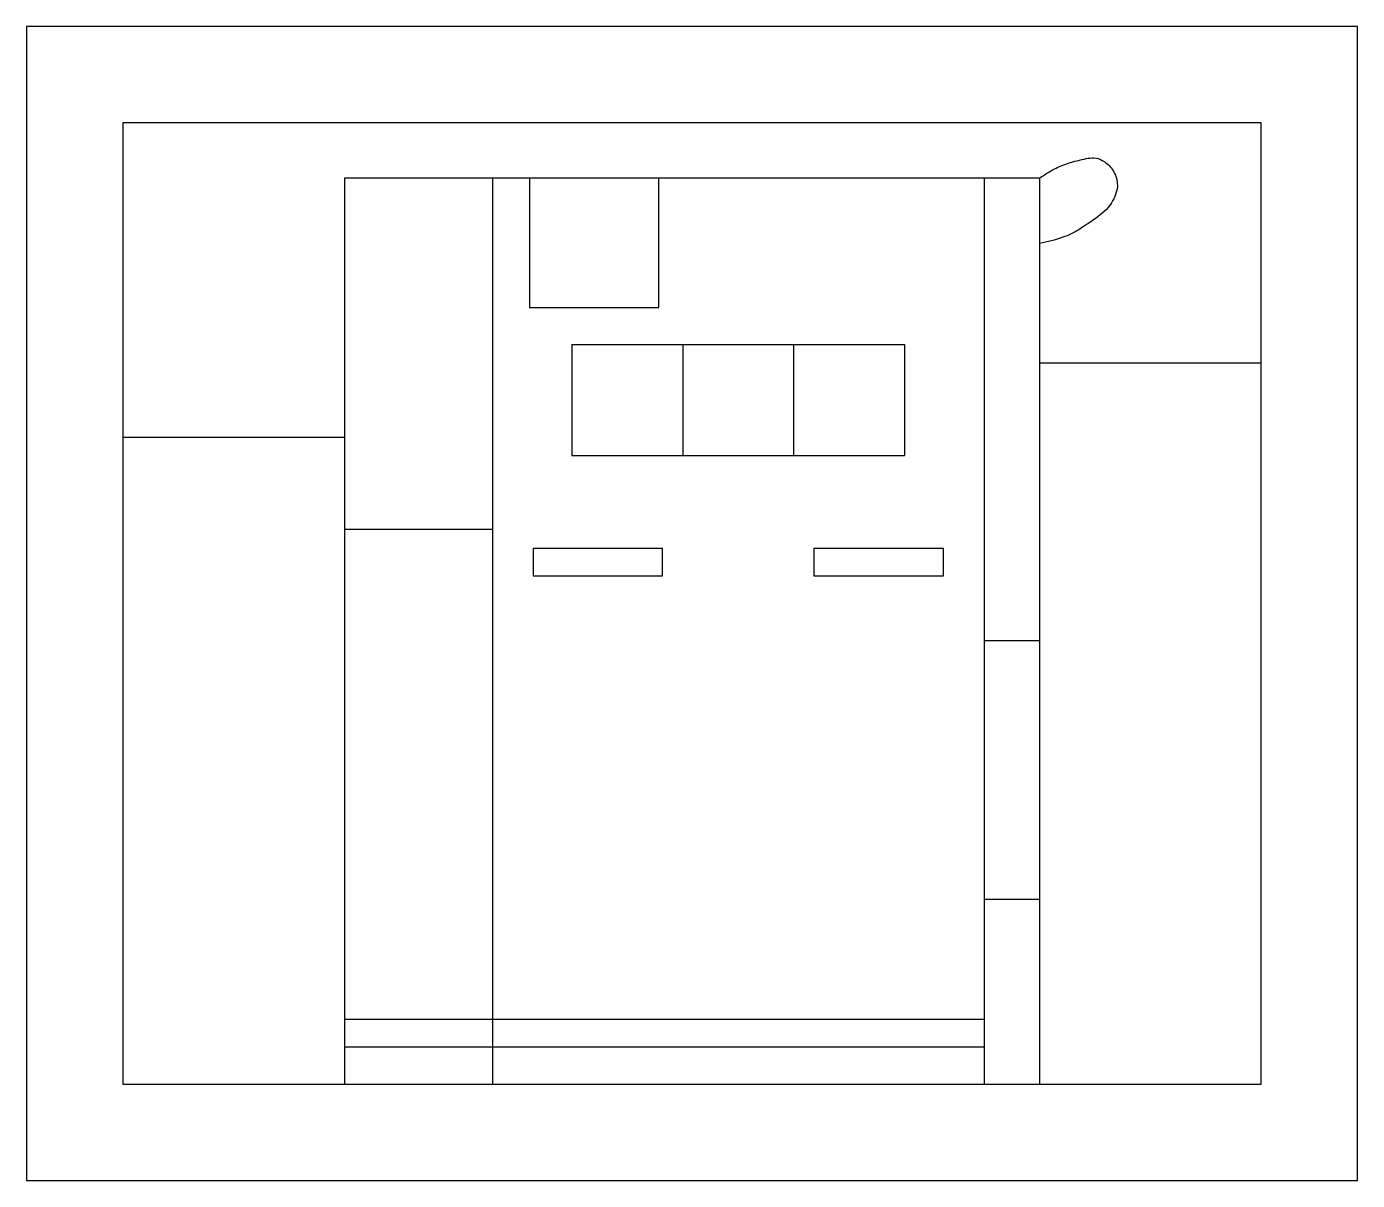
# Model space of a CAD drawing. Extents: x 0 to 360, y 0 to 312.
import ezdxf
from ezdxf.enums import TextEntityAlignment as Align

# ---------------------------------------------------------------- set-up
doc = ezdxf.new("R2010")
doc.units = 0
doc.layers.add('--4N-THT. MCB-MCCB-ACB', color=124, linetype='CONTINUOUS')
doc.layers.add('--6N-THT. HOLE COVER', color=2, linetype='CONTINUOUS')
doc.styles.add('- 13.0', font='times.ttf', dxfattribs={"height": 13})

# ---------------------------------------------------------------- blocks, each defined once
blk = doc.blocks.new('06 - N - SC ACB LÕ ĐỤC FIXED')
at = {"layer": '--6N-THT. HOLE COVER', "color": 124}
for p, q in [((-94, 115), (-94, -130)), ((94, 115), (-94, 115)), ((-54, 115), (-54, -130)), ((79, 115), (79, -130)), ((94, 115), (94, -130)), ((-32.5, 70), (-32.5, 40)), ((-32.5, 70), (57.5, 70)), ((-2.5, 70), (-2.5, 40)), ((27.5, 70), (27.5, 40)), ((57.5, 70), (57.5, 40)), ((154, 65), (94, 65)), ((-154, 45), (-94, 45)), ((-32.5, 40), (57.5, 40)), ((-54, 20), (-94, 20)), ((-43, 15), (-8, 15)), ((-43, 15), (-43, 7.5)), ((-8, 7.5), (-8, 15)), ((33, 15), (68, 15)), ((33, 15), (33, 7.5)), ((68, 7.5), (68, 15)), ((-43, 7.5), (-8, 7.5)), ((33, 7.5), (68, 7.5)), ((79, -10), (94, -10)), ((79, -80), (94, -80)), ((79, -112.5), (-94, -112.5)), ((79, -120), (-94, -120))]:
    blk.add_line(p, q, dxfattribs=at)
at = {"layer": '--6N-THT. HOLE COVER', "color": 1}
blk.add_lwpolyline([(-180, 156), (-180, -156), (180, -156), (180, 156)], close=True, dxfattribs=at)
at = {"layer": '--6N-THT. HOLE COVER', "color": 124}
blk.add_lwpolyline([(-154, 130), (-154, -130), (154, -130), (154, 130)], close=True, dxfattribs=at)
blk.add_lwpolyline([(94, 115, -0.038619), (98.05, 117.53, -0.045493), (101.79, 119.07, -0.024228), (106.66, 120.31, -0.058648), (108.73, 120.49, -0.123358), (111, 119.84, -0.092807), (113.36, 117.82, -0.116657), (114.93, 114.55, -0.128186), (114.79, 111.24, -0.049971), (113.79, 108.86, -0.055894), (112.47, 106.97, -0.051937), (110.45, 105.1, -0.020219), (104.64, 101.09, -0.056224), (100.34, 99.02, -0.040931), (94, 97.36)], format="xyb", dxfattribs=at)
blk.add_lwpolyline([(-44, 115), (-44, 80), (-9, 80), (-9, 115)], dxfattribs=at)
at = {"layer": '--4N-THT. MCB-MCCB-ACB', "color": 3, "style": '- 13.0'}
for tag, p in [('MCCB', (0, 191.5)), ('AMPE', (0, 171.5))]:
    blk.add_attdef(tag, text='', height=13, dxfattribs=at).set_placement(p, align=Align.MIDDLE_CENTER)

msp = doc.modelspace()

# ---------------------------------------------------------------- block references
msp.add_blockref('06 - N - SC ACB LÕ ĐỤC FIXED', (180, 156))

doc.saveas('drawing.dxf')
